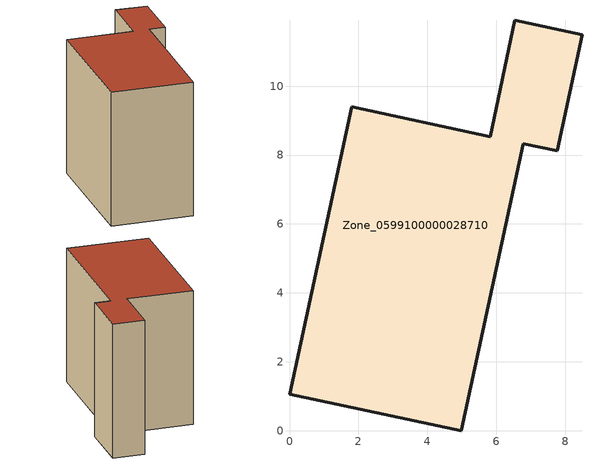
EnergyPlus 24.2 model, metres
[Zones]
Zone_0599100000028710
 floor ground (C_G): 6.54,11.91 8.49,11.49 7.77,8.12 6.78,8.33 4.98,0 0,1.06 1.8,9.4 5.82,8.54 z0
 wall outside (C_F): 1.8,9.4 0,1.06 4.98,0 6.78,8.33 7.77,8.12 8.49,11.49 6.54,11.91 5.82,8.54 1.8,9.4 z0:8.5
 roof outside (C_R): 6.54,11.91 5.82,8.54 1.8,9.4 0,1.06 4.98,0 6.78,8.33 7.77,8.12 8.49,11.49 z8.5
[BUILDING]
Pand.0599100000028710: North Axis=0; Terrain=City; Loads Convergence Tolerance Value=0.04; Temperature Convergence Tolerance Value=0.4; Solar Distribution=FullExterior; Maximum Number of Warmup Days=25; Minimum Number of Warmup Days=1
[Site:Location]
Rotterdam.The.Hague.AP_ZH_NLD Design_Conditions: Latitude=51.96; Longitude=4.45; Time Zone=1; Elevation=-4.5
[SITE:GROUNDTEMPERATURE:BUILDINGSURFACE]
18, 18, 18, 18, 18, 18, 18, 18, 18, 18, 18, 18
[MATERIAL] Thermal Absorptance=0.9; Solar Absorptance=0.7; Visible Absorptance=0.7
Name | Roughness | Thickness | Conductivity | Density | Specific Heat
G.TI.1975-1991 | MediumSmooth | 0.15 | 0.288461 | 540 | 1210
F.TI.1975-1991 | Rough | 0.3 | 0.230769 | 1920 | 840
R.TI.1975-1991 | MediumRough | 0.2 | 0.153846 | 1500 | 1000
[CONSTRUCTION]
C_G: G.TI.1975-1991
C_F: F.TI.1975-1991
C_R: R.TI.1975-1991
[ZONE]
Zone_0599100000028710: Type=1; Multiplier=1; Ceiling Height=Autocalculate; Volume=Autocalculate; Floor Area=autocalculate; Part of Total Floor Area=Yes
[ZONEINFILTRATION:DESIGNFLOWRATE]
Infil_Zone_0599100000028710: Zone or ZoneList or Space or SpaceList=Zone_0599100000028710; Schedule=AlwaysOn; Design Flow Rate Calculation Method=Flow/Area; Flow Rate per Floor Area=0.003; Constant Term Coefficient=1; Temperature Term Coefficient=0; Velocity Term Coefficient=0; Velocity Squared Term Coefficient=0
[HVACTEMPLATE:ZONE:IDEALLOADSAIRSYSTEM]
Zone_0599100000028710: Maximum Heating Supply Air Temperature=50; Minimum Cooling Supply Air Temperature=13; Maximum Heating Supply Air Humidity Ratio=0.0156; Minimum Cooling Supply Air Humidity Ratio=0.0077; Heating Limit=NoLimit; Cooling Limit=NoLimit; Dehumidification Control Type=ConstantSensibleHeatRatio; Cooling Sensible Heat Ratio=0.7; Dehumidification Setpoint=60; Humidification Control Type=None; Humidification Setpoint=30; Outdoor Air Method=None; Outdoor Air Flow Rate per Person=0.00944; Outdoor Air Flow Rate per Zone Floor Area=0; Outdoor Air Flow Rate per Zone=0; Demand Controlled Ventilation Type=None; Outdoor Air Economizer Type=NoEconomizer; Heat Recovery Type=None; Sensible Heat Recovery Effectiveness=0.7; Latent Heat Recovery Effectiveness=0.65
[ZONECONTROL:THERMOSTAT]
ThermostatControl_Zone_0599100000028710: Zone or ZoneList=Zone_0599100000028710; Control Type Schedule=DualSetpointControlType; Control 1=Thermostat_Zone_0599100000028710; Temperature Difference Between Cutout And Setpoint=0
[THERMOSTATSETPOINT:DUALSETPOINT]
Thermostat_Zone_0599100000028710: Heating Setpoint Temperature Schedule=HeatingSetpoint_Zone_0599100000028710; Cooling Setpoint Temperature Schedule=CoolingSetpoint_Zone_0599100000028710
[SCHEDULE:COMPACT]
HeatingSetpoint_Zone_0599100000028710: Through: 12/31, For: AllDays, Until: 24:00, 21
CoolingSetpoint_Zone_0599100000028710: Through: 12/31, For: AllDays, Until: 24:00, 24
DualSetpointControlType: Through: 12/31, For: AllDays, Until: 24:00, 4
AlwaysOn: Through: 12/31, For: AllDays, Until: 24:00, 1
